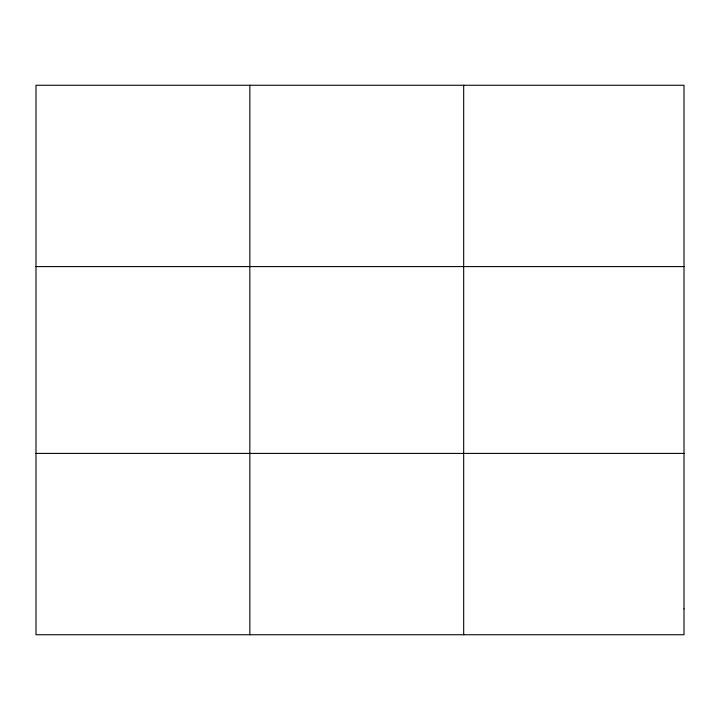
<?xml version="1.0" encoding="UTF-8"?>
<svg xmlns="http://www.w3.org/2000/svg" width="720" height="720" viewBox="0 0 720 720"><rect width="100%" height="100%" fill="white"/><g stroke="black" fill="none" stroke-linecap="round" stroke-linejoin="round"><path stroke-width="1.08" d="M249.84 634.743L249.84 85.257M463.68 634.743L463.68 85.257M36 266.589L684 266.589M36 453.411L684 453.411M684 608.832L684 634.743L36 634.743L36 85.257L684 85.257L684 608.832"/></g></svg>
